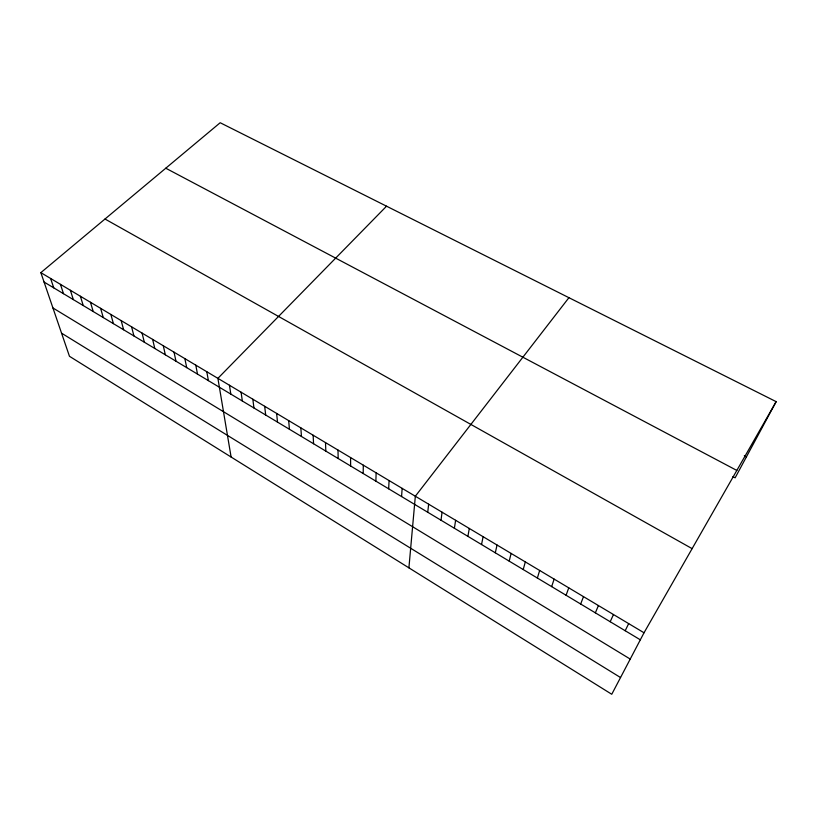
<?xml version="1.0" encoding="UTF-8"?>
<svg xmlns="http://www.w3.org/2000/svg" width="817" height="817" viewBox="0 0 817 817"><rect width="100%" height="100%" fill="white"/><g stroke="black" fill="none" stroke-linecap="round" stroke-linejoin="round"><path stroke-width="1.23" d="M363.187 473.523L363.299 465.179M375.871 481.131L376.137 472.839M388.667 488.811L389.076 480.559M401.576 496.552L402.148 488.362M408.908 567.846L415.332 496.236L568.928 297.684M427.74 512.259L428.639 504.181M441.006 520.215L442.058 512.198M454.395 528.252L455.62 520.296M467.906 536.361L469.295 528.456M481.54 544.541L483.102 536.708M495.306 552.792L497.042 545.031M509.195 561.136L511.115 553.426M523.217 569.541L525.321 561.912M537.372 578.038L539.659 570.47M551.659 586.616L554.14 579.12M566.089 595.266L568.755 587.842M580.652 604.008L583.512 596.655M595.358 612.832L598.422 605.55M610.197 621.737L613.465 614.537M625.189 630.734L628.671 623.616M776.15 401.647L644.021 632.777L611.759 694.266L69.465 356.294L40.85 272.643L220.181 122.734L776.15 401.647L735.137 477.812L732.9 476.628M386.543 206.19L217.894 378.353L231.099 457.03M744.307 455.743L746.421 456.856M165.769 168.21L736.822 470.439M105.005 219.017L692.122 548.636M40.85 272.643L644.021 632.777M44.057 282.039L640.324 639.813M52.931 307.968L630.224 659.074M61.551 333.173L620.532 677.538M50.613 278.474L53.738 287.839M60.458 284.357L63.491 293.691M70.385 290.28L73.326 299.594M80.383 296.244L83.232 305.538M90.462 302.27L93.209 311.522M100.614 308.326L103.269 317.568M110.857 314.443L113.41 323.644M121.171 320.601L123.633 329.782M131.578 326.82L133.937 335.961M142.066 333.081L144.323 342.19M152.636 339.392L154.791 348.471M163.288 345.754L165.34 354.803M174.031 352.168L175.972 361.185M184.867 358.632L186.695 367.619M195.784 365.158L197.5 374.104M206.793 371.725L208.396 380.64M229.444 385.246L230.813 394.09M241.086 392.201L242.332 401.004M252.831 399.217L253.954 407.979M264.677 406.294L265.678 415.005M276.636 413.422L277.494 422.103M288.687 420.622L289.422 429.262M300.85 427.883L301.442 436.472M313.125 435.216L313.575 443.754M325.503 442.6L325.82 451.096M337.993 450.055L338.167 458.511M350.585 457.581L350.626 465.986"/></g></svg>
